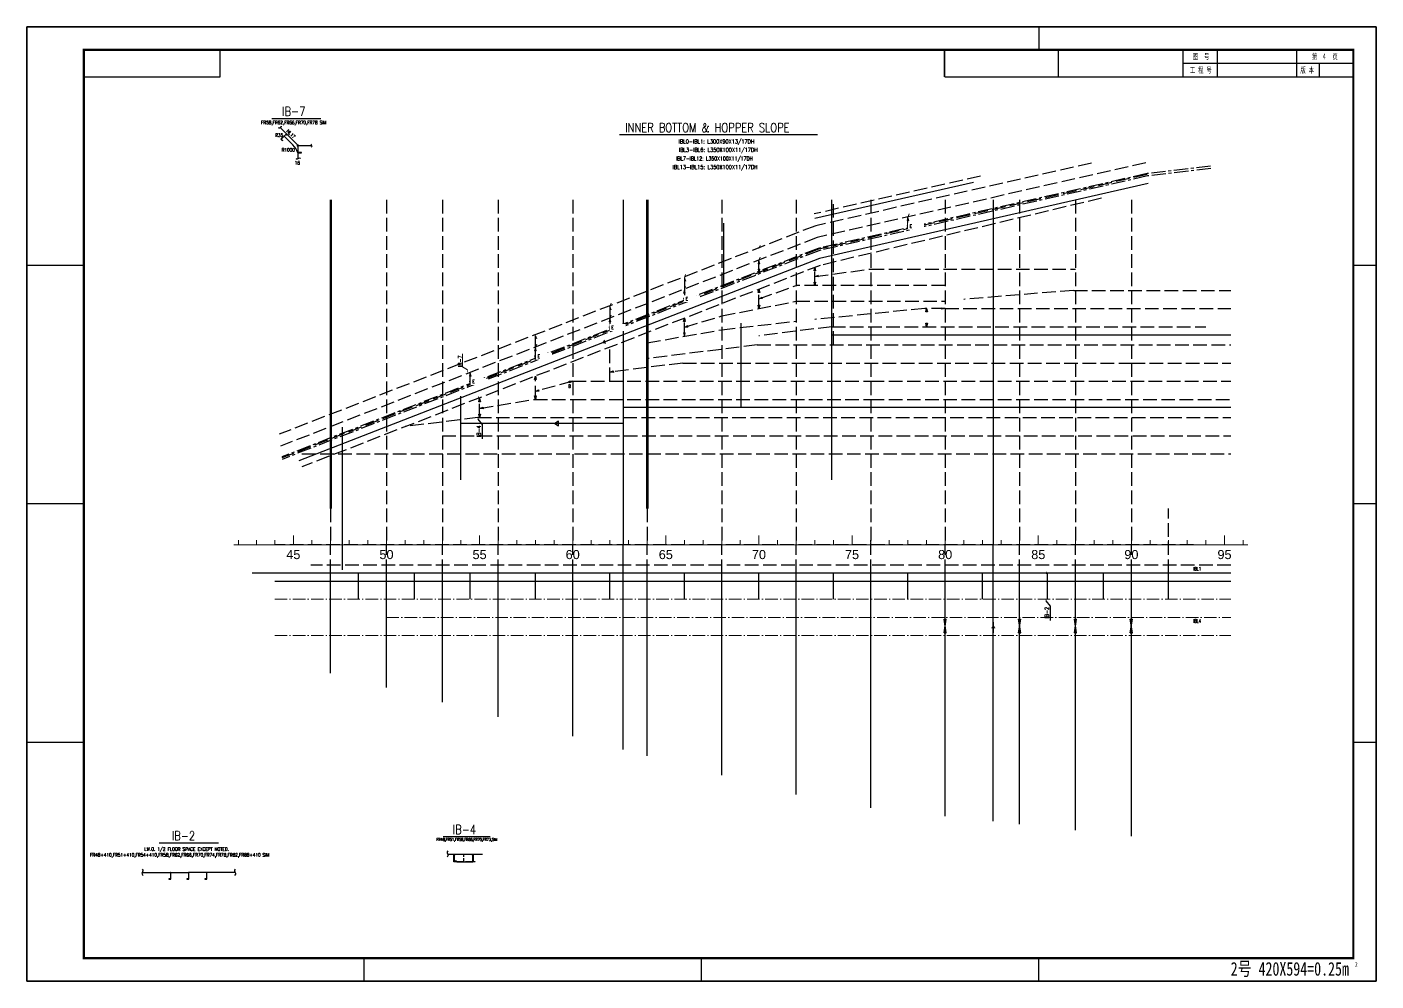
# Model space of a CAD drawing. Header units: millimetres. Extents: x -14906165 to 53546503, y 133836 to 58622790.
# Drawn here: x -160318 to -100918, y 191349 to 233349 of the extents above; entities that cross this region are included whole.
import ezdxf
from ezdxf.enums import TextEntityAlignment as Align
from ezdxf.xclip import XClip

# ---------------------------------------------------------------- set-up
doc = ezdxf.new("R2010")
doc.units = ezdxf.units.MM
doc.header["$LTSCALE"] = 100
doc.header["$XCLIPFRAME"] = 0
for name, pattern in [('CENTER', [8, 5.5, -1, 0.5, -1]), ('DASHED', [8, 6, -2]), ('JNRD_Center', [2, 1.25, -0.25, 0.25, -0.25])]:
    doc.linetypes.add(name, pattern=pattern)
for name, color, linetype in [('100-AD1', 6, 'Continuous'), ('100-DD1', 7, 'JNRD_Center'), ('100-DF1', 7, 'Continuous'), ('200-CO3', 7, 'Continuous'), ('Block_Seam', 6, 'Continuous'), ('L', 254, 'Continuous'), ('Plate_Invisible', 3, 'DASHED'), ('Plate_Visible', 3, 'Continuous'), ('Seam', 40, 'Continuous'), ('Stiffener_Invisible', 2, 'DASHED'), ('Stiffener_Visible', 1, 'CENTER'), ('Text', 7, 'Continuous')]:
    doc.layers.add(name, color=color, linetype=linetype)
doc.styles.add('Arial', font='arial.ttf')
doc.styles.add('ASHLEY', font='', dxfattribs={"width": 0.75})
doc.styles.add('JNRD_E1', font='romans.shx', dxfattribs={"width": 0.8})
doc.styles.get('ASHLEY').set_extended_font_data('SimSun')
doc.linetypes.add('ZZZ', pattern='A,1e-05,0,[135,ltypeshp.shx,S=0.01,R=0,X=0,Y=0],-2.75,0', length=2.75001)

# ---------------------------------------------------------------- blocks, each defined once
blk = doc.blocks.new('Z$W@#40FB131C')
for p, q in [((44550, 0), (44550, -1000)), ((8500, -2200), (8500, -1000)), ((40400, -1006), (58400, -1000)), ((40400, -1000), (58400, -1000)), ((40400, -1000), (46400, -1000)), ((40400, -1000), (58400, -1000)), ((45400, -1000), (45400, -2200)), ((45400, -1000), (45400, -2200)), ((50900, -1000), (50900, -2200)), ((52400, -1000), (52400, -2200)), ((55900, -1000), (55900, -2200)), ((58400, -1000), (58400, -5000)), ((58400, -2200), (58400, -1000)), ((58400, -1000), (58400, -2200)), ((58400, -2200), (58400, -1000)), ((50900, -1600), (58400, -1600)), ((56900, -1600), (56900, -2200)), ((2500, -2200), (8500, -2200)), ((2500, -10500), (0, -10500)), ((59400, -10500), (58400, -10500)), ((59400, -10500), (58400, -10500)), ((2500, -21000), (0, -21000)), ((59400, -21000), (58400, -21000)), ((2500, -31500), (0, -31500)), ((59400, -31500), (58400, -31500)), ((14850, -42000), (14850, -41000)), ((29700, -42000), (29700, -41000)), ((44550, -42000), (44550, -41000))]:
    blk.add_line(p, q)
blk.add_lwpolyline([(0, -42000), (59400, -42000), (59400, 0), (0, 0)], close=True)
at = {"const_width": 100}
blk.add_lwpolyline([(2500, -41000), (58400, -41000), (58400, -1000), (2500, -1000)], close=True, dxfattribs=at)
at = {"const_width": 60}
for points in [[(40400, -2200), (40400, -1000)], [(40400, -2200), (58400, -2200)]]:
    blk.add_lwpolyline(points, dxfattribs=at)
at = {"color": 7, "style": 'ASHLEY', "width": 0.66}
for s, p in [('图  号', (51333, -1426)), ('第     页', (56582, -1432)), ('工 程 号', (51205, -2021)), ('版 本', (56070, -2021))]:
    blk.add_text(s, height=250, dxfattribs=at).set_placement(p)
at = {"style": 'ASHLEY', "width": 0.75}
for s, height, p in [('2号 420X594=0.25m', 600, (53002, -41764)), ('2', 200, (58471, -41372))]:
    blk.add_text(s, height=height, dxfattribs=at).set_placement(p)
blk = doc.blocks.new('Z$W@#299E76D8')
at = {"layer": 'Block_Seam'}
blk.add_hatch(color=256, dxfattribs=at).paths.add_polyline_path([(-280, 98), (-280, -98), (-110, 0)])
at = {"layer": 'Block_Seam', "linetype": 'Continuous', "ltscale": 0.5}
blk.add_line((0, 0), (-479, 0), dxfattribs=at)
blk = doc.blocks.new('开孔三角符号')
at = {"layer": '100-DF1', "linetype": 'Continuous'}
for p, q in [((-50, 125), (50, 725)), ((50, 125), (-50, 725))]:
    blk.add_line(p, q, dxfattribs=at)
at = {"layer": '200-CO3', "ltscale": 2.440124}
for p, q in [((-50, 725), (50, 725)), ((-50, 125), (50, 125))]:
    blk.add_line(p, q, dxfattribs=at)
blk = doc.blocks.new('Z$W@#51941E97')
at = {"layer": 'Seam', "color": 40}
blk.add_line((479, 0), (0, 0), dxfattribs=at)
blk.add_lwpolyline([(110, 0), (280, -99), (280, 99)], close=True, dxfattribs=at)
blk = doc.blocks.new('*U968')
at = {"layer": 'L'}
for p, q in [((-10, 0), (-10, -265)), ((0, 0), (-10, 0)), ((0, -300), (0, 0)), ((-90, -293.5), (-90, -300)), ((-90, -300), (0, -300)), ((-29, -284), (-80.5, -284))]:
    blk.add_line(p, q, dxfattribs=at)
for centre, radius, start, end in [((-80.5, -293.5), 9.5, 90, 180), ((-29, -265), 19, 270, 0)]:
    blk.add_arc(centre, radius, start, end, dxfattribs=at)
blk = doc.blocks.new('*U969')
at = {"layer": 'L'}
for p, q in [((0, -350), (0, 0)), ((0, 0), (11, 0)), ((11, 0), (11, -311)), ((100, -350), (0, -350)), ((33, -333), (89, -333)), ((100, -344), (100, -350))]:
    blk.add_line(p, q, dxfattribs=at)
for centre, radius, start, end in [((33, -311), 22, 180, 270), ((89, -344), 11, 360, 90)]:
    blk.add_arc(centre, radius, start, end, dxfattribs=at)
blk = doc.blocks.new('48.5KLEG')
at = {"color": 7, "linetype": 'Continuous', "lineweight": 20}
for p, q in [((-4800, 200), (-4800, 0)), ((-4000, 400), (-4000, 0)), ((-4000, 0), (-4000, 400)), ((-3200, 0), (-3200, 200)), ((-3200, 200), (-3200, 0)), ((-3200, 0), (-3200, 200)), ((-2400, 0), (-2400, 200)), ((-2400, 200), (-2400, 0)), ((-1600, 0), (-1600, 200)), ((-1600, 200), (-1600, 0)), ((-800, 200), (-800, 0)), ((-800, 0), (-800, 200)), ((0, 0), (0, 400)), ((0, 400), (0, 0)), ((800, 200), (800, 0)), ((800, 0), (800, 200)), ((1600, 0), (1600, 200)), ((1600, 200), (1600, 0)), ((2400, 0), (2400, 200)), ((2400, 200), (2400, 0)), ((3200, 0), (3200, 200)), ((3200, 200), (3200, 0)), ((4000, 400), (4000, 0)), ((4000, 0), (4000, 250)), ((4800, 0), (4800, 200)), ((4800, 200), (4800, 0)), ((5600, 0), (5600, 200)), ((5600, 200), (5600, 0)), ((6400, 0), (6400, 200)), ((6400, 200), (6400, 0)), ((7200, 0), (7200, 200)), ((7200, 200), (7200, 0)), ((8000, 0), (8000, 400)), ((8000, 400), (8000, 0)), ((8800, 200), (8800, 0)), ((8800, 0), (8800, 200)), ((9600, 0), (9600, 200)), ((9600, 200), (9600, 0)), ((10400, 0), (10400, 200)), ((10400, 200), (10400, 0)), ((11200, 0), (11200, 200)), ((11200, 200), (11200, 0)), ((12000, 0), (12000, 400)), ((12000, 400), (12000, 0)), ((12800, 0), (12800, 200)), ((12800, 200), (12800, 0)), ((13600, 0), (13600, 200)), ((13600, 200), (13600, 0)), ((14400, 0), (14400, 200)), ((14400, 200), (14400, 0)), ((15200, 0), (15200, 200)), ((15200, 200), (15200, 0)), ((16000, 0), (16000, 400)), ((16000, 400), (16000, 0)), ((16800, 200), (16800, 0)), ((16800, 0), (16800, 200)), ((17600, 0), (17600, 200)), ((17600, 200), (17600, 0)), ((18400, 0), (18400, 200)), ((18400, 200), (18400, 0)), ((19200, 0), (19200, 200)), ((19200, 200), (19200, 0)), ((20000, 0), (20000, 400)), ((20000, 400), (20000, 0)), ((20800, 0), (20800, 200)), ((20800, 200), (20800, 0)), ((21600, 0), (21600, 200)), ((21600, 200), (21600, 0)), ((22400, 0), (22400, 200)), ((22400, 200), (22400, 0)), ((23200, 0), (23200, 200)), ((23200, 200), (23200, 0)), ((24000, 0), (24000, 400)), ((24000, 400), (24000, 0)), ((24800, 200), (24800, 0)), ((24800, 0), (24800, 200)), ((25600, 0), (25600, 200)), ((25600, 200), (25600, 0)), ((26400, 0), (26400, 200)), ((26400, 200), (26400, 0)), ((27200, 0), (27200, 200)), ((27200, 200), (27200, 0)), ((28000, 0), (28000, 400)), ((28000, 400), (28000, 0)), ((28800, 0), (28800, 200)), ((28800, 200), (28800, 0)), ((29600, 0), (29600, 200)), ((29600, 200), (29600, 0)), ((30400, 0), (30400, 200)), ((30400, 200), (30400, 0)), ((31200, 0), (31200, 200)), ((31200, 200), (31200, 0)), ((32000, 0), (32000, 400)), ((32000, 400), (32000, 0)), ((32800, 200), (32800, 0)), ((32800, 0), (32800, 200)), ((33600, 0), (33600, 200)), ((33600, 200), (33600, 0)), ((34400, 0), (34400, 200)), ((34400, 200), (34400, 0)), ((35200, 0), (35200, 200)), ((35200, 200), (35200, 0)), ((36020, 0), (36020, 400)), ((36020, 400), (36020, 0)), ((36840, 0), (36840, 200)), ((36840, 200), (36840, 0)), ((37660, 0), (37660, 200)), ((37660, 200), (37660, 0)), ((38480, 0), (38480, 200)), ((38480, 200), (38480, 0)), ((39300, 0), (39300, 200)), ((39300, 200), (39300, 0)), ((40120, 0), (40120, 400)), ((40120, 400), (40120, 0)), ((40940, 200), (40940, 0)), ((40940, 0), (40940, 200)), ((41760, 0), (41760, 200)), ((41760, 200), (41760, 0)), ((42580, 0), (42580, 200)), ((42580, 200), (42580, 0)), ((43400, 0), (43400, 200)), ((43400, 200), (43400, 0)), ((44220, 400), (44220, 0)), ((44220, 0), (44220, 250)), ((45040, 0), (45040, 200)), ((45040, 200), (45040, 0)), ((45860, 0), (45860, 200)), ((45860, 200), (45860, 0)), ((46680, 0), (46680, 200)), ((46680, 200), (46680, 0)), ((47500, 0), (47500, 200)), ((47500, 200), (47500, 0)), ((48320, 0), (48320, 400)), ((48320, 400), (48320, 0)), ((49140, 200), (49140, 0)), ((49140, 0), (49140, 200)), ((49960, 0), (49960, 200)), ((49960, 200), (49960, 0)), ((50780, 0), (50780, 200)), ((50780, 200), (50780, 0)), ((51600, 0), (51600, 200)), ((51600, 200), (51600, 0)), ((52420, 400), (52420, 0)), ((52420, 0), (52420, 250)), ((53240, 0), (53240, 200)), ((53240, 200), (53240, 0)), ((54060, 0), (54060, 200)), ((54060, 200), (54060, 0)), ((54880, 0), (54880, 200)), ((54880, 200), (54880, 0)), ((55700, 0), (55700, 200)), ((55700, 200), (55700, 0)), ((56520, 0), (56520, 400)), ((56520, 400), (56520, 0)), ((57340, 0), (57340, 200)), ((57340, 200), (57340, 0)), ((58160, 0), (58160, 200)), ((58160, 200), (58160, 0)), ((58980, 0), (58980, 200)), ((58980, 200), (58980, 0)), ((59800, 0), (59800, 200)), ((59800, 200), (59800, 0)), ((60620, 400), (60620, 0)), ((60620, 0), (60620, 250)), ((61440, 0), (61440, 200)), ((61440, 200), (61440, 0)), ((62260, 0), (62260, 200)), ((62260, 200), (62260, 0)), ((63080, 0), (63080, 200)), ((63080, 200), (63080, 0)), ((63900, 0), (63900, 200)), ((63900, 200), (63900, 0)), ((64720, 0), (64720, 400)), ((64720, 400), (64720, 0)), ((65540, 0), (65540, 200)), ((65540, 200), (65540, 0)), ((66360, 0), (66360, 200)), ((66360, 200), (66360, 0)), ((67180, 0), (67180, 200)), ((67180, 200), (67180, 0)), ((68000, 0), (68000, 200)), ((68000, 200), (68000, 0)), ((68820, 400), (68820, 0)), ((68820, 0), (68820, 250)), ((69640, 0), (69640, 200)), ((69640, 200), (69640, 0)), ((70460, 0), (70460, 200)), ((70460, 200), (70460, 0)), ((71280, 0), (71280, 200)), ((71280, 200), (71280, 0)), ((72100, 0), (72100, 200)), ((72100, 200), (72100, 0)), ((72920, 0), (72920, 400)), ((72920, 400), (72920, 0)), ((73740, 0), (73740, 200)), ((73740, 200), (73740, 0)), ((74560, 0), (74560, 200)), ((74560, 200), (74560, 0)), ((75380, 0), (75380, 200)), ((75380, 200), (75380, 0)), ((76200, 0), (76200, 200)), ((76200, 200), (76200, 0)), ((77020, 400), (77020, 0)), ((77020, 0), (77020, 250)), ((77840, 0), (77840, 200)), ((77840, 200), (77840, 0)), ((78660, 0), (78660, 200)), ((78660, 200), (78660, 0)), ((79480, 0), (79480, 200)), ((79480, 200), (79480, 0)), ((80300, 0), (80300, 200)), ((80300, 200), (80300, 0)), ((81120, 0), (81120, 400)), ((81120, 400), (81120, 0)), ((81940, 0), (81940, 200)), ((81940, 200), (81940, 0)), ((82760, 0), (82760, 200)), ((82760, 200), (82760, 0)), ((83580, 0), (83580, 200)), ((83580, 200), (83580, 0)), ((84400, 0), (84400, 200)), ((84400, 200), (84400, 0)), ((85220, 400), (85220, 0)), ((85220, 0), (85220, 250)), ((86040, 0), (86040, 200)), ((86040, 200), (86040, 0)), ((86860, 0), (86860, 200)), ((86860, 200), (86860, 0)), ((87680, 0), (87680, 200)), ((87680, 200), (87680, 0)), ((88500, 0), (88500, 200)), ((88500, 200), (88500, 0)), ((89320, 0), (89320, 400)), ((89320, 400), (89320, 0)), ((90140, 0), (90140, 200)), ((90140, 200), (90140, 0)), ((90960, 0), (90960, 200)), ((90960, 200), (90960, 0)), ((91780, 0), (91780, 200)), ((91780, 200), (91780, 0)), ((92600, 0), (92600, 200)), ((92600, 200), (92600, 0)), ((93420, 400), (93420, 0)), ((93420, 0), (93420, 250)), ((94240, 0), (94240, 200)), ((94240, 200), (94240, 0)), ((95060, 0), (95060, 200)), ((95060, 200), (95060, 0)), ((95880, 0), (95880, 200)), ((95880, 200), (95880, 0)), ((96700, 0), (96700, 200)), ((96700, 200), (96700, 0)), ((97520, 0), (97520, 400)), ((97520, 400), (97520, 0)), ((98340, 0), (98340, 200)), ((98340, 200), (98340, 0)), ((99160, 0), (99160, 200)), ((99160, 200), (99160, 0)), ((99980, 0), (99980, 200)), ((99980, 200), (99980, 0)), ((100800, 0), (100800, 200)), ((100800, 200), (100800, 0)), ((101620, 0), (101620, 400)), ((101620, 400), (101620, 0)), ((102440, 0), (102440, 200)), ((102440, 200), (102440, 0)), ((103260, 0), (103260, 200)), ((103260, 200), (103260, 0)), ((104080, 0), (104080, 200)), ((104080, 200), (104080, 0)), ((104900, 0), (104900, 200)), ((104900, 200), (104900, 0)), ((105720, 0), (105720, 400)), ((105720, 400), (105720, 0)), ((106540, 0), (106540, 200)), ((106540, 200), (106540, 0)), ((107360, 0), (107360, 200)), ((107360, 200), (107360, 0)), ((108180, 0), (108180, 200)), ((108180, 200), (108180, 0)), ((109000, 0), (109000, 200)), ((109000, 200), (109000, 0)), ((109820, 400), (109820, 0)), ((109820, 0), (109820, 250)), ((110640, 0), (110640, 200)), ((110640, 200), (110640, 0)), ((111460, 0), (111460, 200)), ((111460, 200), (111460, 0)), ((112280, 0), (112280, 200)), ((112280, 200), (112280, 0)), ((113100, 0), (113100, 200)), ((113100, 200), (113100, 0)), ((113920, 0), (113920, 400)), ((113920, 400), (113920, 0)), ((114740, 0), (114740, 200)), ((114740, 200), (114740, 0)), ((115560, 0), (115560, 200)), ((115560, 200), (115560, 0)), ((116380, 0), (116380, 200)), ((116380, 200), (116380, 0)), ((117200, 0), (117200, 200)), ((117200, 200), (117200, 0)), ((118020, 400), (118020, 0)), ((118020, 0), (118020, 250)), ((118840, 0), (118840, 200)), ((118840, 200), (118840, 0)), ((119660, 0), (119660, 200)), ((119660, 200), (119660, 0)), ((120480, 0), (120480, 200)), ((120480, 200), (120480, 0)), ((121300, 0), (121300, 200)), ((121300, 200), (121300, 0)), ((122120, 0), (122120, 400)), ((122120, 400), (122120, 0)), ((122940, 0), (122940, 200)), ((122940, 200), (122940, 0)), ((123760, 0), (123760, 200)), ((123760, 200), (123760, 0)), ((124580, 0), (124580, 200)), ((124580, 200), (124580, 0)), ((125400, 0), (125400, 200)), ((125400, 200), (125400, 0)), ((126220, 400), (126220, 0)), ((126220, 0), (126220, 250)), ((127040, 0), (127040, 200)), ((127040, 200), (127040, 0)), ((127860, 0), (127860, 200)), ((127860, 200), (127860, 0)), ((128680, 0), (128680, 200)), ((128680, 200), (128680, 0)), ((129500, 0), (129500, 200)), ((129500, 200), (129500, 0)), ((130320, 0), (130320, 400)), ((130320, 400), (130320, 0)), ((131140, 0), (131140, 200)), ((131140, 200), (131140, 0)), ((131960, 0), (131960, 200)), ((131960, 200), (131960, 0)), ((132780, 0), (132780, 200)), ((132780, 200), (132780, 0)), ((133600, 0), (133600, 200)), ((133600, 200), (133600, 0)), ((134420, 0), (134420, 400)), ((134420, 400), (134420, 0)), ((135240, 0), (135240, 200)), ((135240, 200), (135240, 0)), ((136060, 0), (136060, 200)), ((136060, 200), (136060, 0)), ((136880, 0), (136880, 200)), ((136880, 200), (136880, 0)), ((137700, 0), (137700, 200)), ((137700, 200), (137700, 0)), ((138520, 0), (138520, 400)), ((138520, 400), (138520, 0)), ((139340, 0), (139340, 200)), ((139340, 200), (139340, 0)), ((140160, 0), (140160, 200)), ((140160, 200), (140160, 0)), ((140980, 0), (140980, 200)), ((140980, 200), (140980, 0)), ((141800, 0), (141800, 200)), ((141800, 200), (141800, 0)), ((142620, 0), (142620, 400)), ((142620, 400), (142620, 0)), ((143440, 0), (143440, 200)), ((143440, 200), (143440, 0)), ((144260, 0), (144260, 200)), ((144260, 200), (144260, 0)), ((145080, 0), (145080, 200)), ((145080, 200), (145080, 0)), ((145900, 0), (145900, 200)), ((145900, 200), (145900, 0)), ((146720, 0), (146720, 400)), ((146720, 400), (146720, 0)), ((147540, 0), (147540, 200)), ((147540, 200), (147540, 0)), ((148360, 0), (148360, 200)), ((148360, 200), (148360, 0)), ((149180, 0), (149180, 200)), ((149180, 200), (149180, 0)), ((150000, 0), (150000, 200)), ((150000, 200), (150000, 0)), ((150820, 400), (150820, 0)), ((150820, 0), (150820, 250)), ((151640, 0), (151640, 200)), ((151640, 200), (151640, 0)), ((152460, 0), (152460, 200)), ((152460, 200), (152460, 0)), ((153280, 0), (153280, 200)), ((153280, 200), (153280, 0)), ((154100, 0), (154100, 200)), ((154100, 200), (154100, 0)), ((154920, 0), (154920, 400)), ((154920, 400), (154920, 0)), ((155740, 0), (155740, 200)), ((155740, 200), (155740, 0)), ((156560, 0), (156560, 200)), ((156560, 200), (156560, 0)), ((157380, 0), (157380, 200)), ((157380, 200), (157380, 0)), ((158200, 0), (158200, 200)), ((158200, 200), (158200, 0)), ((159020, 400), (159020, 0)), ((159020, 0), (159020, 250)), ((159840, 0), (159840, 200)), ((159840, 200), (159840, 0)), ((160660, 0), (160660, 200)), ((160660, 200), (160660, 0)), ((161480, 0), (161480, 200)), ((161480, 200), (161480, 0)), ((162300, 0), (162300, 200)), ((162300, 200), (162300, 0)), ((163120, 0), (163120, 400)), ((163120, 400), (163120, 0)), ((163940, 0), (163940, 200)), ((163940, 200), (163940, 0)), ((164760, 0), (164760, 200)), ((164760, 200), (164760, 0)), ((165580, 0), (165580, 200)), ((165580, 200), (165580, 0)), ((166400, 0), (166400, 200)), ((166400, 200), (166400, 0)), ((167220, 400), (167220, 0)), ((167220, 0), (167220, 250)), ((168040, 0), (168040, 200)), ((168040, 200), (168040, 0)), ((168860, 0), (168860, 200)), ((168860, 200), (168860, 0)), ((169680, 0), (169680, 200)), ((169680, 200), (169680, 0)), ((170500, 0), (170500, 200)), ((170500, 200), (170500, 0)), ((171320, 0), (171320, 400)), ((171320, 400), (171320, 0)), ((172140, 0), (172140, 200)), ((172140, 200), (172140, 0)), ((172960, 0), (172960, 200)), ((172960, 200), (172960, 0)), ((173780, 0), (173780, 200)), ((173780, 200), (173780, 0)), ((174600, 0), (174600, 200)), ((174600, 200), (174600, 0)), ((175400, 400), (175400, 0)), ((175400, 0), (175400, 250)), ((176200, 0), (176200, 200)), ((176200, 200), (176200, 0)), ((177000, 0), (177000, 200)), ((177000, 200), (177000, 0)), ((177800, 0), (177800, 200)), ((177800, 200), (177800, 0)), ((178600, 0), (178600, 200)), ((178600, 200), (178600, 0)), ((179400, 0), (179400, 400)), ((179400, 400), (179400, 0)), ((180200, 0), (180200, 200)), ((180200, 200), (180200, 0)), ((181000, 0), (181000, 200)), ((181000, 200), (181000, 0)), ((181800, 0), (181800, 200)), ((181800, 200), (181800, 0)), ((182600, 0), (182600, 200)), ((182600, 200), (182600, 0)), ((183400, 400), (183400, 0)), ((183400, 0), (183400, 250)), ((184200, 0), (184200, 200)), ((184200, 200), (184200, 0)), ((185000, 0), (185000, 200)), ((185000, 200), (185000, 0)), ((185800, 0), (185800, 200)), ((185800, 200), (185800, 0)), ((186600, 0), (186600, 200)), ((186600, 200), (186600, 0)), ((187400, 0), (187400, 400)), ((187400, 400), (187400, 0)), ((188200, 200), (188200, 0)), ((188200, 0), (188200, 200)), ((-4800, 0), (-4000, 0)), ((-4000, 0), (-3200, 0)), ((-3200, 0), (-3200, 0)), ((-3200, 0), (-2400, 0)), ((-2400, 0), (-1600, 0)), ((-1600, 0), (-800, 0)), ((-800, 0), (0, 0)), ((0, 0), (800, 0)), ((800, 0), (1600, 0)), ((1600, 0), (2400, 0)), ((2400, 0), (3200, 0)), ((3200, 0), (4000, 0)), ((4000, 0), (4800, 0)), ((4800, 0), (5600, 0)), ((5600, 0), (6400, 0)), ((6400, 0), (7200, 0)), ((7200, 0), (8000, 0)), ((8000, 0), (8800, 0)), ((8800, 0), (9600, 0)), ((9600, 0), (10400, 0)), ((10400, 0), (11200, 0)), ((11200, 0), (12000, 0)), ((12000, 0), (12800, 0)), ((12800, 0), (13600, 0)), ((13600, 0), (14400, 0)), ((14400, 0), (15200, 0)), ((15200, 0), (16000, 0)), ((16000, 0), (16800, 0)), ((16800, 0), (17600, 0)), ((17600, 0), (18400, 0)), ((18400, 0), (19200, 0)), ((19200, 0), (20000, 0)), ((20000, 0), (20800, 0)), ((20800, 0), (21600, 0)), ((21600, 0), (22400, 0)), ((22400, 0), (23200, 0)), ((23200, 0), (24000, 0)), ((24000, 0), (24800, 0)), ((24800, 0), (25600, 0)), ((25600, 0), (26400, 0)), ((26400, 0), (27200, 0)), ((27200, 0), (28000, 0)), ((28000, 0), (28800, 0)), ((28800, 0), (29600, 0)), ((29600, 0), (30400, 0)), ((30400, 0), (31200, 0)), ((31200, 0), (32000, 0)), ((32000, 0), (32800, 0)), ((32800, 0), (33600, 0)), ((33600, 0), (34400, 0)), ((34400, 0), (35200, 0)), ((35200, 0), (36020, 0)), ((36020, 0), (36840, 0)), ((36840, 0), (37660, 0)), ((37660, 0), (38480, 0)), ((38480, 0), (39300, 0)), ((39300, 0), (40120, 0)), ((40120, 0), (40940, 0)), ((40940, 0), (41760, 0)), ((41760, 0), (42580, 0)), ((42580, 0), (43400, 0)), ((43400, 0), (44220, 0)), ((44220, 0), (45040, 0)), ((45040, 0), (45860, 0)), ((45860, 0), (46680, 0)), ((46680, 0), (47500, 0)), ((47500, 0), (48320, 0)), ((48320, 0), (49140, 0)), ((49140, 0), (49960, 0)), ((49960, 0), (50780, 0)), ((50780, 0), (51600, 0)), ((51600, 0), (52420, 0)), ((52420, 0), (53240, 0)), ((53240, 0), (54060, 0)), ((54060, 0), (54880, 0)), ((54880, 0), (55700, 0)), ((55700, 0), (56520, 0)), ((56520, 0), (57340, 0)), ((57340, 0), (58160, 0)), ((58160, 0), (58980, 0)), ((58980, 0), (59800, 0)), ((59800, 0), (60620, 0)), ((60620, 0), (61440, 0)), ((61440, 0), (62260, 0)), ((62260, 0), (63080, 0)), ((63080, 0), (63900, 0)), ((63900, 0), (64720, 0)), ((64720, 0), (65540, 0)), ((65540, 0), (66360, 0)), ((66360, 0), (67180, 0)), ((67180, 0), (68000, 0)), ((68000, 0), (68820, 0)), ((68820, 0), (69640, 0)), ((69640, 0), (70460, 0)), ((70460, 0), (71280, 0)), ((71280, 0), (72100, 0)), ((72100, 0), (72920, 0)), ((72920, 0), (73740, 0)), ((73740, 0), (74560, 0)), ((74560, 0), (75380, 0)), ((75380, 0), (76200, 0)), ((76200, 0), (77020, 0)), ((77020, 0), (77840, 0)), ((77840, 0), (78660, 0)), ((78660, 0), (79480, 0)), ((79480, 0), (80300, 0)), ((80300, 0), (81120, 0)), ((81120, 0), (81940, 0)), ((81940, 0), (82760, 0)), ((82760, 0), (83580, 0)), ((83580, 0), (84400, 0)), ((84400, 0), (85220, 0)), ((85220, 0), (86040, 0)), ((86040, 0), (86860, 0)), ((86860, 0), (87680, 0)), ((87680, 0), (88500, 0)), ((88500, 0), (89320, 0)), ((89320, 0), (90140, 0)), ((90140, 0), (90960, 0)), ((90960, 0), (91780, 0)), ((91780, 0), (92600, 0)), ((92600, 0), (93420, 0)), ((93420, 0), (94240, 0)), ((94240, 0), (95060, 0)), ((95060, 0), (95880, 0)), ((95880, 0), (96700, 0)), ((96700, 0), (97520, 0)), ((97520, 0), (98340, 0)), ((98340, 0), (99160, 0)), ((99160, 0), (99980, 0)), ((99980, 0), (100800, 0)), ((100800, 0), (101620, 0)), ((101620, 0), (102440, 0)), ((102440, 0), (103260, 0)), ((103260, 0), (104080, 0)), ((104080, 0), (104900, 0)), ((104900, 0), (105720, 0)), ((105720, 0), (106540, 0)), ((106540, 0), (107360, 0)), ((107360, 0), (108180, 0)), ((108180, 0), (109000, 0)), ((109000, 0), (109820, 0)), ((109820, 0), (110640, 0)), ((110640, 0), (111460, 0)), ((111460, 0), (112280, 0)), ((112280, 0), (113100, 0)), ((113100, 0), (113920, 0)), ((113920, 0), (114740, 0)), ((114740, 0), (115560, 0)), ((115560, 0), (116380, 0)), ((116380, 0), (117200, 0)), ((117200, 0), (118020, 0)), ((118020, 0), (118840, 0)), ((118840, 0), (119660, 0)), ((119660, 0), (120480, 0)), ((120480, 0), (121300, 0)), ((121300, 0), (122120, 0)), ((122120, 0), (122940, 0)), ((122940, 0), (123760, 0)), ((123760, 0), (124580, 0)), ((124580, 0), (125400, 0)), ((125400, 0), (126220, 0)), ((126220, 0), (127040, 0)), ((127040, 0), (127860, 0)), ((127860, 0), (128680, 0)), ((128680, 0), (129500, 0)), ((129500, 0), (130320, 0)), ((130320, 0), (131140, 0)), ((131140, 0), (131960, 0)), ((131960, 0), (132780, 0)), ((132780, 0), (133600, 0)), ((133600, 0), (134420, 0)), ((134420, 0), (135240, 0)), ((135240, 0), (136060, 0)), ((136060, 0), (136880, 0)), ((136880, 0), (137700, 0)), ((137700, 0), (138520, 0)), ((138520, 0), (139340, 0)), ((139340, 0), (140160, 0)), ((140160, 0), (140980, 0)), ((140980, 0), (141800, 0)), ((141800, 0), (142620, 0)), ((142620, 0), (143440, 0)), ((143440, 0), (144260, 0)), ((144260, 0), (145080, 0)), ((145080, 0), (145900, 0)), ((145900, 0), (146720, 0)), ((146720, 0), (147540, 0)), ((147540, 0), (148360, 0)), ((148360, 0), (149180, 0)), ((149180, 0), (150000, 0)), ((150000, 0), (150820, 0)), ((150820, 0), (151640, 0)), ((151640, 0), (152460, 0)), ((152460, 0), (153280, 0)), ((153280, 0), (154100, 0)), ((154100, 0), (154920, 0)), ((154920, 0), (155740, 0)), ((155740, 0), (156560, 0)), ((156560, 0), (157380, 0)), ((157380, 0), (158200, 0)), ((158200, 0), (159020, 0)), ((159020, 0), (159840, 0)), ((159840, 0), (160660, 0)), ((160660, 0), (161480, 0)), ((161480, 0), (162300, 0)), ((162300, 0), (163120, 0)), ((163120, 0), (163940, 0)), ((163940, 0), (164760, 0)), ((164760, 0), (165580, 0)), ((165580, 0), (166400, 0)), ((166400, 0), (167220, 0)), ((167220, 0), (168040, 0)), ((168040, 0), (168860, 0)), ((168860, 0), (169680, 0)), ((169680, 0), (170500, 0)), ((170500, 0), (171320, 0)), ((171320, 0), (172140, 0)), ((172140, 0), (172960, 0)), ((172960, 0), (173780, 0)), ((173780, 0), (174600, 0)), ((174600, 0), (175400, 0)), ((175400, 0), (176200, 0)), ((176200, 0), (177000, 0)), ((177000, 0), (177800, 0)), ((177800, 0), (178600, 0)), ((178600, 0), (179400, 0)), ((179400, 0), (180200, 0)), ((180200, 0), (181000, 0)), ((181000, 0), (181800, 0)), ((181800, 0), (182600, 0)), ((182600, 0), (183400, 0)), ((183400, 0), (184200, 0)), ((184200, 0), (185000, 0)), ((185000, 0), (185800, 0)), ((185800, 0), (186600, 0)), ((186600, 0), (187400, 0)), ((187400, 0), (188200, 0)), ((188200, 0), (188929, 0))]:
    blk.add_line(p, q, dxfattribs=at)
at = {"linetype": 'DASHED', "ltscale": 0.15}
for p, q in [((18400, 0), (18400, 200)), ((61440, 0), (61440, 200)), ((173780, 0), (173780, 200))]:
    blk.add_line(p, q, dxfattribs=at)
at = {"color": 0, "linetype": 'ByBlock', "ltscale": 100}
for p, q in [((-4800, 0), (-7434, 0)), ((170420, 0), (170495, 0))]:
    blk.add_line(p, q, dxfattribs=at)
at = {"color": 7, "style": 'Arial'}
for s, p in [('-5', (-4000, -232)), ('0', (0, -232)), ('5', (4000, -232)), ('10', (8000, -232)), ('15', (12000, -232)), ('20', (16000, -232)), ('25', (20000, -232)), ('30', (24000, -232)), ('35', (28000, -232)), ('40', (32000, -232)), ('45', (36020, -232)), ('50', (40120, -232)), ('55', (44220, -232)), ('60', (48320, -232)), ('65', (52420, -232)), ('70', (56520, -232)), ('75', (60620, -232)), ('80', (64720, -232)), ('85', (68820, -232)), ('90', (72920, -232)), ('95', (77020, -232)), ('100', (81120, -232)), ('105', (85220, -232)), ('110', (89320, -232)), ('115', (93420, -232)), ('120', (97520, -232)), ('125', (101620, -232)), ('130', (105720, -232)), ('135', (109820, -232)), ('140', (113920, -232)), ('145', (118020, -232)), ('150', (122120, -232)), ('155', (126220, -232)), ('160', (130320, -232)), ('165', (134420, -232)), ('170', (138520, -232)), ('175', (142620, -232)), ('180', (146720, -232)), ('185', (150820, -232)), ('190', (154920, -232)), ('195', (159020, -232)), ('200', (163120, -232)), ('205', (167220, -232)), ('210', (171320, -232)), ('215', (175400, -232)), ('220', (179400, -232)), ('225', (183400, -232)), ('230', (187400, -232))]:
    blk.add_text(s, height=400, dxfattribs=at).set_placement(p, align=Align.TOP_CENTER)
blk = doc.blocks.new('L350X11+100X17')
blk.add_lwpolyline([(100, 344), (100, 350), (0, 350), (0, 0), (11, 0), (11, 311, -0.414214), (33, 333), (89, 333, 0.414214)], format="xyb", close=True)

msp = doc.modelspace()

# ---------------------------------------------------------------- linework, layer by layer
at = {"color": 0, "lineweight": -2}
for p, q in [((-148613, 228154), (-148996, 228537)), ((-148374, 227812), (-148389, 227812))]:
    msp.add_line(p, q, dxfattribs=at)
at = {"color": 7}
for p, q in [((-146974, 225745), (-146974, 212155)), ((-146924, 225745), (-146924, 212155)), ((-133034, 225745), (-133034, 212155)), ((-132984, 225745), (-132984, 212155))]:
    msp.add_line(p, q, dxfattribs=at)
msp.add_line((-141514, 196639), (-141445, 196639))
at = {"linetype": 'Continuous'}
msp.add_line((-141395, 196589), (-140682, 196589), dxfattribs=at)
at = {"color": 0, "lineweight": -2}
msp.add_lwpolyline([(-148374, 227812), (-148224, 227812), (-148224, 227827), (-148374, 227827)], close=True, dxfattribs=at)
at = {"lineweight": 5}
msp.add_lwpolyline([(-140925, 218249), (-141137, 218390), (-141137, 218956)], dxfattribs=at)
at = {"color": 7}
for points in [[(-140444, 216988, 35, 35, 0), (-140444, 217088, 0, 0, 0), (-140294, 217088, 50, 0, 0), (-140144, 217088, 0, 0, 0)], [(-140462, 216182, 35, 35, 0), (-140462, 216082, 0, 0, 0), (-140312, 216082, 50, 0, 0), (-140162, 216082, 0, 0, 0)], [(-115434, 209265, 35, 35, 0), (-115434, 209365, 0, 0, 0), (-115284, 209365, 50, 0, 0), (-115134, 209365, 0, 0, 0)], [(-115452, 208182, 35, 35, 0), (-115452, 208082, 0, 0, 0), (-115302, 208082, 50, 0, 0), (-115152, 208082, 0, 0, 0)]]:
    msp.add_lwpolyline(points, format="xyseb", dxfattribs=at)
for points in [[(-140462, 216082), (-140278, 215847), (-140278, 215212)], [(-115452, 208082), (-115268, 207848), (-115268, 207213)]]:
    msp.add_lwpolyline(points, dxfattribs=at)
at = {"color": 0, "lineweight": -2}
for centre, radius, start, end in [((-148887, 228641), 35, 219.64138, 315), ((-149320, 227447), 1000, 21.4143, 45), ((-148374, 228141), 50, 145.93613, 270)]:
    msp.add_arc(centre, radius, start, end, dxfattribs=at)
msp.add_arc((-141445, 196589), 50, 0, 90)
for points in [[(-149103, 228946), (-149138, 228956), (-149187, 228897), (-149238, 228907)], [(-147783, 228192), (-147808, 228166), (-147776, 228095), (-147807, 228054)], [(-148475, 227559), (-148437, 227536), (-148315, 227586), (-148275, 227559)]]:
    msp.add_spline(points, degree=3)
at = {"layer": '100-AD1', "color": 8, "linetype": 'CENTER', "ltscale": 5}
for q in [(-148418, 228171), (-148312, 228128)]:
    msp.add_line((-148374, 228128), q, dxfattribs=at)
at = {"layer": '100-DD1', "ltscale": 5}
for points in [[(-108200, 227218), (-110999, 226894), (-125482, 223603), (-149099, 214423)], [(-108188, 227113), (-110981, 226789), (-125451, 223501), (-149086, 214314)]]:
    msp.add_lwpolyline(points, dxfattribs=at)
at = {"layer": '200-CO3', "linetype": 'ZZZ', "ltscale": 2.5}
msp.add_line((-107309, 209305), (-150409, 209305), dxfattribs=at)
at = {"layer": '200-CO3', "color": 1}
msp.add_lwpolyline([(-160318, 233349), (-100918, 233349), (-100918, 191349), (-160318, 191349)], close=True, dxfattribs=at)
at = {"layer": '200-CO3', "color": 7}
for centre, start, end in [((-141514, 196939), 270, 0), ((-140682, 196939), 180, 270)]:
    msp.add_arc(centre, 50, start, end, dxfattribs=at)
at = {"layer": '200-CO3'}
for points in [[(-141791, 197076), (-141821, 196999), (-141772, 196905), (-141812, 196801)], [(-155240, 196275), (-155211, 196198), (-155260, 196104), (-155220, 196001)], [(-151153, 196275), (-151183, 196198), (-151134, 196104), (-151174, 196001)]]:
    msp.add_spline(points, degree=3, dxfattribs=at)
at = {"layer": 'Block_Seam', "linetype": 'Continuous'}
for p, q in [((-110945, 226453), (-125423, 223163)), ((-134069, 225745), (-134069, 210555)), ((-117769, 225745), (-117769, 210555)), ((-125423, 223163), (-148354, 214250)), ((-134069, 201545), (-134069, 210555)), ((-117769, 198382), (-117769, 210555))]:
    msp.add_line(p, q, dxfattribs=at)
at = {"layer": 'Plate_Invisible'}
for p, q in [((-110991, 226850), (-125469, 223561)), ((-146949, 225745), (-146949, 210555)), ((-144489, 225745), (-144489, 210555)), ((-142029, 225745), (-142029, 210555)), ((-139569, 225745), (-139569, 210555)), ((-136289, 225745), (-136289, 210555)), ((-133009, 225745), (-133009, 210555)), ((-129729, 225745), (-129729, 210555)), ((-126449, 225745), (-126449, 210555)), ((-124809, 219355), (-124809, 225745)), ((-123169, 225745), (-123169, 210555)), ((-119889, 225745), (-119889, 210555)), ((-114149, 225745), (-114149, 210555)), ((-111689, 225745), (-111689, 210555)), ((-125469, 223561), (-149093, 214378)), ((-119889, 220955), (-107309, 220955)), ((-134649, 217755), (-134649, 219254)), ((-111689, 218555), (-107309, 218555)), ((-136289, 217755), (-123169, 217755)), ((-142029, 215355), (-107309, 215355)), ((-110049, 209305), (-110049, 212155)), ((-146949, 209305), (-146949, 210555)), ((-144489, 209305), (-144489, 210555)), ((-142029, 209305), (-142029, 210555)), ((-139569, 209305), (-139569, 210555)), ((-136289, 209305), (-136289, 210555)), ((-133009, 209305), (-133009, 210555)), ((-129729, 209305), (-129729, 210555)), ((-126449, 209305), (-126449, 210555)), ((-123169, 209305), (-123169, 210555)), ((-119889, 209305), (-119889, 210555)), ((-116609, 209305), (-116609, 210555)), ((-114149, 209305), (-114149, 210555)), ((-111689, 209305), (-111689, 210555))]:
    msp.add_line(p, q, dxfattribs=at)
at = {"layer": 'Plate_Invisible', "ltscale": 0.25}
msp.add_line((-141082, 196614), (-141082, 196939), dxfattribs=at)
at = {"layer": 'Plate_Visible'}
for p, q in [((-148418, 228172), (-149167, 228921)), ((-148374, 227562), (-148374, 228141)), ((-148312, 228128), (-147792, 228128)), ((-146951, 208155), (-146951, 209305)), ((-146949, 204906), (-146949, 209305)), ((-145719, 208155), (-145719, 209305)), ((-144489, 204264), (-144489, 209305)), ((-143259, 208155), (-143259, 209305)), ((-142029, 203622), (-142029, 209305)), ((-140799, 208155), (-140799, 209305)), ((-139569, 202980), (-139569, 209305)), ((-137929, 208155), (-137929, 209305)), ((-136289, 202124), (-136289, 209305)), ((-134649, 208155), (-134649, 209305)), ((-133009, 201268), (-133009, 209305)), ((-131369, 208155), (-131369, 209305)), ((-129729, 200413), (-129729, 209305)), ((-128089, 208155), (-128089, 209305)), ((-126449, 199557), (-126449, 209305)), ((-124809, 208155), (-124809, 209305)), ((-123169, 198968), (-123169, 209305)), ((-121529, 208155), (-121529, 209305)), ((-119889, 198612), (-119889, 209305)), ((-118249, 208155), (-118249, 209305)), ((-116609, 198257), (-116609, 209305)), ((-115379, 208155), (-115379, 209305)), ((-114149, 197990), (-114149, 209305)), ((-112919, 208155), (-112919, 209305)), ((-111689, 197723), (-111689, 209305)), ((-110049, 208155), (-110049, 209305)), ((-149409, 208955), (-107309, 208955))]:
    msp.add_line(p, q, dxfattribs=at)
at = {"layer": 'Plate_Visible', "linetype": 'Continuous', "ltscale": 202.064}
for p in [(-155247, 196131), (-151146, 196131)]:
    msp.add_line(p, (-153197, 196131), dxfattribs=at)
at = {"layer": 'Plate_Visible'}
msp.add_lwpolyline([(-141789, 196939), (-140259, 196939)], dxfattribs=at)
msp.add_arc((-148312, 228278), 150, 225, 270, dxfattribs=at)
at = {"layer": 'Seam', "color": 40, "ltscale": 100}
for p, q in [((-118648, 226497), (-125626, 224912)), ((-129629, 221877), (-129629, 224715))]:
    msp.add_line(p, q, dxfattribs=at)
at = {"layer": 'Seam', "color": 40}
for p, q in [((-124884, 213415), (-124884, 225745)), ((-128864, 216595), (-128864, 220316)), ((-107309, 219775), (-124884, 219775)), ((-141229, 217089), (-141229, 213415)), ((-107309, 216595), (-134069, 216595)), ((-146429, 209444), (-146429, 215733)), ((-134069, 215895), (-141229, 215895))]:
    msp.add_line(p, q, dxfattribs=at)
at = {"layer": 'Stiffener_Invisible'}
for p, q in [((-113452, 227360), (-125590, 224602)), ((-111052, 227371), (-125529, 224081)), ((-118338, 226784), (-125650, 225122)), ((-113010, 225811), (-125387, 222854)), ((-116609, 225745), (-116609, 210555)), ((-125590, 224602), (-149214, 215419)), ((-121529, 224456), (-121529, 224980)), ((-125529, 224081), (-149154, 214898)), ((-125387, 222854), (-148222, 213979)), ((-128089, 222542), (-128089, 223066)), ((-125629, 221972), (-125629, 222760)), ((-131369, 222309), (-131369, 221775)), ((-125629, 222366), (-123169, 222692)), ((-123169, 222692), (-114149, 222692)), ((-131369, 221775), (-131369, 221261)), ((-128089, 221377), (-126449, 221972)), ((-128089, 220951), (-128089, 221804)), ((-119889, 221972), (-126449, 221972)), ((-114224, 221755), (-119069, 221355)), ((-114224, 221755), (-107309, 221755)), ((-134651, 221040), (-134651, 220516)), ((-129729, 220628), (-126449, 221274)), ((-126449, 221274), (-119889, 221274)), ((-134651, 220516), (-134650, 219992)), ((-131369, 220131), (-129729, 220628)), ((-131369, 219732), (-131369, 220529)), ((-129729, 220020), (-126449, 220400)), ((-120784, 220955), (-125629, 220473)), ((-119889, 220955), (-120784, 220955)), ((-133009, 219445), (-129729, 220020)), ((-124884, 220155), (-128089, 219755)), ((-124884, 220155), (-108409, 220155)), ((-137929, 219241), (-137929, 219765)), ((-137929, 218717), (-137929, 219241)), ((-128164, 219355), (-133009, 218750)), ((-128164, 219355), (-107309, 219355)), ((-140799, 217602), (-140799, 218126)), ((-131444, 218555), (-134649, 218155)), ((-131444, 218555), (-111689, 218555)), ((-137929, 216955), (-137929, 217979)), ((-136289, 217755), (-137929, 217305)), ((-123169, 217755), (-113329, 217755)), ((-113329, 217755), (-107309, 217755)), ((-140389, 216155), (-140389, 216998)), ((-140389, 216555), (-138005, 216955)), ((-138005, 216955), (-136289, 216955)), ((-136289, 216955), (-123169, 216955)), ((-123169, 216955), (-107309, 216955)), ((-140464, 216155), (-143669, 215755)), ((-140465, 216155), (-107309, 216155)), ((-148210, 214555), (-107309, 214555)), ((-108949, 210555), (-149409, 210555)), ((-107309, 209655), (-147819, 209655))]:
    msp.add_line(p, q, dxfattribs=at)
at = {"layer": 'Stiffener_Invisible', "lineweight": 5}
for p, q in [((-121529, 224980), (-121474, 225124)), ((-128089, 223590), (-128034, 223734)), ((-128089, 223066), (-128034, 223210)), ((-131369, 222309), (-131315, 222453)), ((-131369, 222309), (-131314, 222165)), ((-131369, 221775), (-131315, 221919)), ((-134651, 221040), (-134597, 221184)), ((-134651, 221040), (-134596, 220896)), ((-134651, 220516), (-134596, 220660)), ((-137929, 219765), (-137875, 219621)), ((-137929, 219241), (-137874, 219385))]:
    msp.add_line(p, q, dxfattribs=at)
at = {"layer": 'Stiffener_Invisible', "ltscale": 0.5}
msp.add_line((-141402, 196614), (-140682, 196614), dxfattribs=at)
at = {"layer": 'Stiffener_Invisible', "lineweight": 5}
for points in [[(-121529, 224980), (-121494, 224830), (-121565, 224830), (-121529, 224980)], [(-121529, 224456), (-121564, 224606), (-121495, 224606), (-121529, 224456)], [(-128089, 223066), (-128054, 222916), (-128125, 222916), (-128089, 223066)], [(-128089, 222542), (-128124, 222692), (-128055, 222692), (-128089, 222542)], [(-131369, 221775), (-131335, 221624), (-131404, 221624), (-131369, 221775)], [(-131369, 221261), (-131405, 221411), (-131334, 221411), (-131369, 221261)], [(-134651, 220516), (-134616, 220366), (-134685, 220366), (-134651, 220516)], [(-134650, 219992), (-134686, 220142), (-134615, 220142), (-134650, 219992)], [(-137929, 219241), (-137894, 219091), (-137965, 219091), (-137929, 219241)], [(-137929, 218717), (-137964, 218867), (-137895, 218867), (-137929, 218717)], [(-140799, 218126), (-140764, 217976), (-140835, 217976), (-140799, 218126)], [(-140799, 217602), (-140834, 217752), (-140765, 217752), (-140799, 217602)]]:
    msp.add_lwpolyline(points, close=True, dxfattribs=at)
at = {"layer": 'Stiffener_Invisible', "linetype": 'Continuous'}
for points in [[(-125629, 222760), (-125594, 222610), (-125664, 222610)], [(-128089, 221804), (-128054, 221654), (-128124, 221654)], [(-125629, 221972), (-125664, 222122), (-125594, 222122)], [(-128089, 220951), (-128124, 221101), (-128054, 221101)], [(-120709, 220155), (-120744, 220305), (-120674, 220305)], [(-137929, 217979), (-137894, 217829), (-137964, 217829)], [(-140389, 216998), (-140354, 216848), (-140424, 216848)], [(-137929, 216955), (-137964, 217105), (-137894, 217105)], [(-140389, 216155), (-140424, 216305), (-140354, 216305)]]:
    msp.add_lwpolyline(points, close=True, dxfattribs=at)
at = {"layer": 'Stiffener_Invisible', "lineweight": 0}
for points in [[(-125629, 222366), (-125485, 222420), (-125476, 222352), (-125629, 222366)], [(-128089, 221377), (-127960, 221461), (-127937, 221396), (-128089, 221377)], [(-131369, 219732), (-131404, 219882), (-131335, 219882), (-131369, 219732)], [(-131369, 220131), (-131236, 220207), (-131216, 220141), (-131369, 220131)]]:
    msp.add_lwpolyline(points, close=True, dxfattribs=at)
at = {"layer": 'Stiffener_Invisible', "color": 1, "linetype": 'Continuous'}
msp.add_lwpolyline([(-119889, 220955), (-120039, 220920), (-120039, 220990), (-119889, 220955)], dxfattribs=at)
at = {"layer": 'Stiffener_Invisible'}
for points in [[(-131369, 220529), (-131334, 220379), (-131404, 220379)], [(-120709, 220955), (-120674, 220805), (-120744, 220805)]]:
    msp.add_lwpolyline(points, close=True, dxfattribs=at)
for points in [[(-134649, 218155), (-134505, 218208), (-134496, 218139), (-134649, 218155)], [(-136289, 217755), (-136427, 217685), (-136444, 217753), (-136289, 217755)], [(-137929, 217305), (-137794, 217378), (-137776, 217311), (-137929, 217305)], [(-140389, 216555), (-140247, 216614), (-140236, 216545), (-140389, 216555)]]:
    msp.add_lwpolyline(points, dxfattribs=at)
at = {"layer": 'Stiffener_Visible', "lineweight": 20}
for p, q in [((-149409, 208155), (-107309, 208155)), ((-144489, 207355), (-107309, 207355)), ((-149409, 206555), (-107309, 206555))]:
    msp.add_line(p, q, dxfattribs=at)
at = {"layer": 'Text', "color": 3}
for p, q in [((-149543, 229326), (-147378, 229326)), ((-154496, 197434), (-151884, 197434)), ((-141987, 197709), (-139926, 197709))]:
    msp.add_line(p, q, dxfattribs=at)
at = {"layer": 'Text', "color": 3, "linetype": 'Continuous'}
msp.add_line((-134231, 228611), (-125505, 228611), dxfattribs=at)
at = {"layer": 'Text', "color": 7}
for points in [[(-140925, 218149, 35, 35, 0), (-140925, 218249, 0, 0, 0), (-140775, 218249, 50, 0, 0), (-140625, 218249, 0, 0, 0)], [(-140930, 217553, 35, 35, 0), (-140930, 217453, 0, 0, 0), (-140780, 217453, 50, 0, 0), (-140630, 217453, 0, 0, 0)]]:
    msp.add_lwpolyline(points, format="xyseb", dxfattribs=at)

# ---------------------------------------------------------------- block references
at = {"color": 7}
msp.add_blockref('Z$W@#40FB131C', (-160318, 233349), dxfattribs=at)
at = {"xscale": -1, "rotation": 134.999999999976}
msp.add_blockref('L350X11+100X17', (-148897, 228651), dxfattribs=at)
ref = msp.add_blockref('48.5KLEG', (-184609, 210555))
XClip(ref).set_block_clipping_path([(33400, -903.8934892157), (78040, 722.6707962093)])
at = {"color": 7, "linetype": 'Continuous'}
for p in [(-119889, 206555), (-116609, 206555), (-114149, 206555), (-111689, 206555)]:
    msp.add_blockref('开孔三角符号', p, dxfattribs=at)
for name, p in [('*U969', (-141525, 196939)), ('*U969', (-140682, 196939)), ('*U968', (-153986, 196131)), ('*U968', (-153192, 196131)), ('*U968', (-152397, 196131))]:
    msp.add_blockref(name, p)
at = {"layer": 'Block_Seam', "ltscale": 0.5}
for p, rotation in [((-134069, 220297), 90.00000000002701), ((-135115, 219396), 201.2407408263889), ((-117769, 207152), 90.00000000002701)]:
    msp.add_blockref('Z$W@#299E76D8', p, dxfattribs=dict(at, rotation=rotation))
at = {"layer": 'Seam', "color": 7}
msp.add_blockref('Z$W@#51941E97', (-137189, 215895), dxfattribs=at)

# ---------------------------------------------------------------- texts
at = {"layer": 'Text', "color": 7}
for s, height, style, width, p in [('4', 250, 'ASHLEY', 0.66, (-103265, 231925)), ('FR48,FR51,FR58,FR66,FR70,FR73,SIM', 120, 'JNRD_E1', 0.8, (-142283, 197518))]:
    msp.add_text(s, height=height, dxfattribs=dict(at, style=style, width=width)).set_placement(p)
at = {"layer": 'Text', "color": 3, "style": 'JNRD_E1', "width": 0.8}
for s, p in [('IB-7', (-149087, 229435)), ('IB-2', (-153942, 197543)), ('IB-4', (-141571, 197818))]:
    msp.add_text(s, height=400, dxfattribs=at).set_placement(p)
at = {"layer": 'Text', "color": 7, "linetype": 'Continuous', "style": 'JNRD_E1', "width": 0.8}
for s, p in [('FR58,FR62,FR66,FR70,FR78 SIM', (-150009, 229068)), ('R35', (-149390, 228512)), ('R1000', (-149103, 227861)), ('16', (-148529, 227292)), ('FR48+410,FR51+410,FR54+410,FR58,FR62,FR66,FR70,FR74,FR78,FR82,FR88+410 SIM', (-157537, 196824))]:
    msp.add_text(s, height=150, dxfattribs=at).set_placement(p)
msp.add_text('HL17', height=150, rotation=315, dxfattribs=at).set_placement((-148907, 228748))
at = {"layer": 'Text', "color": 3, "linetype": 'Continuous', "style": 'JNRD_E1', "width": 0.8}
msp.add_text('INNER BOTTOM & HOPPER SLOPE', height=400, dxfattribs=at).set_placement((-133980, 228720))
at = {"layer": 'Text', "color": 3, "ltscale": 0.5, "style": 'JNRD_E1', "width": 0.758974}
for s, rotation, p in [('IB-7', 90, (-141154, 218376)), ('IB-4', 90.00181, (-140337, 215293)), ('IB-2', 90.00181, (-115317, 207305))]:
    msp.add_text(s, height=180, rotation=rotation, dxfattribs=at).set_placement(p)
at = {"layer": 'Text', "color": 7, "ltscale": 0.5, "style": 'JNRD_E1'}
for s, width, p in [('B', 0.65, (-136483, 217461)), ('I.W.O. 1/2 FLOOR SPACE EXCEPT NOTED.', 0.8, (-155147, 197081))]:
    msp.add_text(s, height=150, dxfattribs=dict(at, width=width)).set_placement(p)
at = {"layer": 'Text', "color": 7, "ltscale": 0.5, "style": 'JNRD_E1', "width": 0.65}
for s, p in [('IBL1', (-108959, 209423)), ('IBL4', (-108959, 207122))]:
    msp.add_text(s, height=150, rotation=360, dxfattribs=at).set_placement(p)
at = {"layer": 'Text', "color": 7, "ltscale": 0.5, "attachment_point": 1, "style": 'JNRD_E1'}
for s, insert, char_height, width in [('IBL0-IBL1: L300X90X13/17DH', (-131625, 228399), 180, 3793.1), (' IBL7-IBL12: L350X100X11/17DH', (-131832, 227643), 168, 3847.99), ('IBL3-IBL6: L350X100X11/17DH', (-131616, 228029), 180, 3744.31), ('IBL13-IBL15: L350X100X11/17DH', (-131891, 227272), 180, 4128.53)]:
    msp.add_mtext(s, dxfattribs=dict(at, insert=insert, char_height=char_height, width=width))

# ---------------------------------------------------------------- next in the draw order: texts
at = {"layer": 'Text', "ltscale": 0.5, "char_height": 150, "width": 552.41, "attachment_point": 1, "style": 'JNRD_E1', "bg_fill": 2}
for insert in [(-121455, 224652), (-131311, 221461), (-134591, 220192), (-137829, 218926), (-140713, 217818)]:
    msp.add_mtext('E', dxfattribs=dict(at, insert=insert))

doc.saveas('drawing.dxf')
